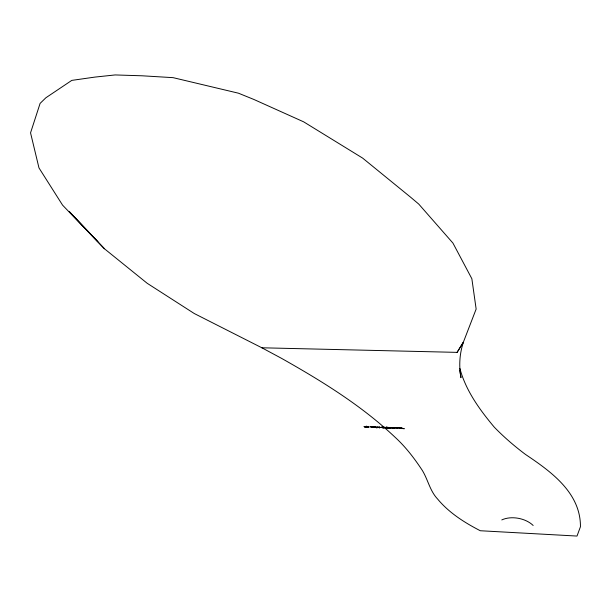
<?xml version="1.0" encoding="UTF-8"?>
<svg xmlns="http://www.w3.org/2000/svg" width="611" height="611" viewBox="0 0 611 611"><rect width="100%" height="100%" fill="white"/><g stroke="black" fill="none" stroke-linecap="round" stroke-linejoin="round"><path stroke-width="0.92" d="M261.867 347.789L457.097 352.371L463.497 341.847L476.145 309.067L471.86 278.738L452.942 243.094L418.741 204.074L410.645 197.238L362.644 158.112L303.667 121.841L253.779 99.417L238.443 93.193L173.112 77.658L142.134 75.795L115.166 74.939L94.896 77.093L71.777 80.392L45.871 97.775L40.097 103.404L30.55 132.847L38.974 167.91L62.589 205.159L104.458 248.776L147.182 283.283L194.267 313.527L261.867 347.789L281.358 358.252C321.577 380.928 361.193 405.307 394.943 437.117C404.849 446.175 413.235 456.837 420.689 467.98C427.692 477.634 429.212 490.159 437.568 498.988C449.024 512.812 464.49 522.596 480.299 530.738L577.013 536.061L580.45 526.713C580.633 492.596 550.771 471.402 525.422 454.393C514.401 446.099 503.899 437.071 494.284 427.165C479.742 409.821 465.834 390.696 459.892 368.54M457.097 352.371L463.337 342.42C459.541 353.731 458.815 365.928 460.961 377.651L459.816 370.388M394.08 427.906L395.187 427.708M501.784 519.93C511.254 515.478 525.59 518.128 533.166 525.468M365.554 426.86L366.012 426.784L363.965 426.44L366.371 426.791L364.622 426.531L365.737 427.196L364.851 427.089L364.431 426.89L366.898 427.173L365.561 426.89M390.918 427.433L390.284 427.616A1.787 0.489 7.7 0 0 390.635 427.883L392.98 428.242L390.643 427.608L391.949 427.578L391.323 427.501M400.182 428.128L400.869 428.196L400.106 428.128M383.739 427.876L384.258 427.57A1.749 0.481 7.8 0 0 383.777 427.349L382.066 427.181L384.8 427.807L381.432 427.097L383.548 427.899M400.763 428.502L401.687 428.578L397.853 427.555L399.77 428.112M374.49 427.104L373.077 426.806L376.773 427.769L373.42 426.875L374.665 427.196M400.763 428.54C397.769 428.105 401.015 428.662 399.67 428.151M403.336 428.563C407.27 429.166 398.441 427.906 402.84 428.617M387.954 427.708L387.237 427.563L388.527 427.731L386.144 427.112L387.611 427.349L386.358 427.387L386.916 427.83L389.062 428.097L387.626 427.967A1.673 0.458 7.8 0 1 386.862 427.654L388.084 427.647M394.958 427.677C394.859 429.243 393.163 427.899 392.27 427.501L393.705 427.845M386.587 427.937L385.869 427.983M390.544 428.09L389.826 428.135M371.511 426.982L372.588 427.387L372.298 427.013C365.554 425.562 375.284 428.639 372.076 426.73L372.267 426.974M396.822 427.929L397.891 428.334L397.608 427.96C390.872 426.509 400.549 429.586 397.402 427.669L397.585 427.921M386.328 427.929L384.281 427.204L385.992 427.914M390.284 428.074L388.237 427.349L389.948 428.067M403.176 428.555L401.144 427.83L402.84 428.548M97.859 241.696L69.272 211.589L104.458 248.776M379.706 427.142L380.607 427.585L378.667 427.005L379.706 427.142M376.727 427.372L375.299 426.959L376.72 427.395M377.048 426.936L379.66 427.807L377.048 426.936M367.31 427.02L366.837 426.944L369.052 427.165L366.233 426.218L368.219 426.868L367.142 426.57L367.287 427.036M394.92 428.219L393.828 427.929L394.92 428.219M374.574 426.883L375.162 427.013L374.574 426.883M383.189 427.845L381.883 427.547L383.242 427.883M377.369 427.669L376.697 427.547L377.369 427.669"/></g></svg>
